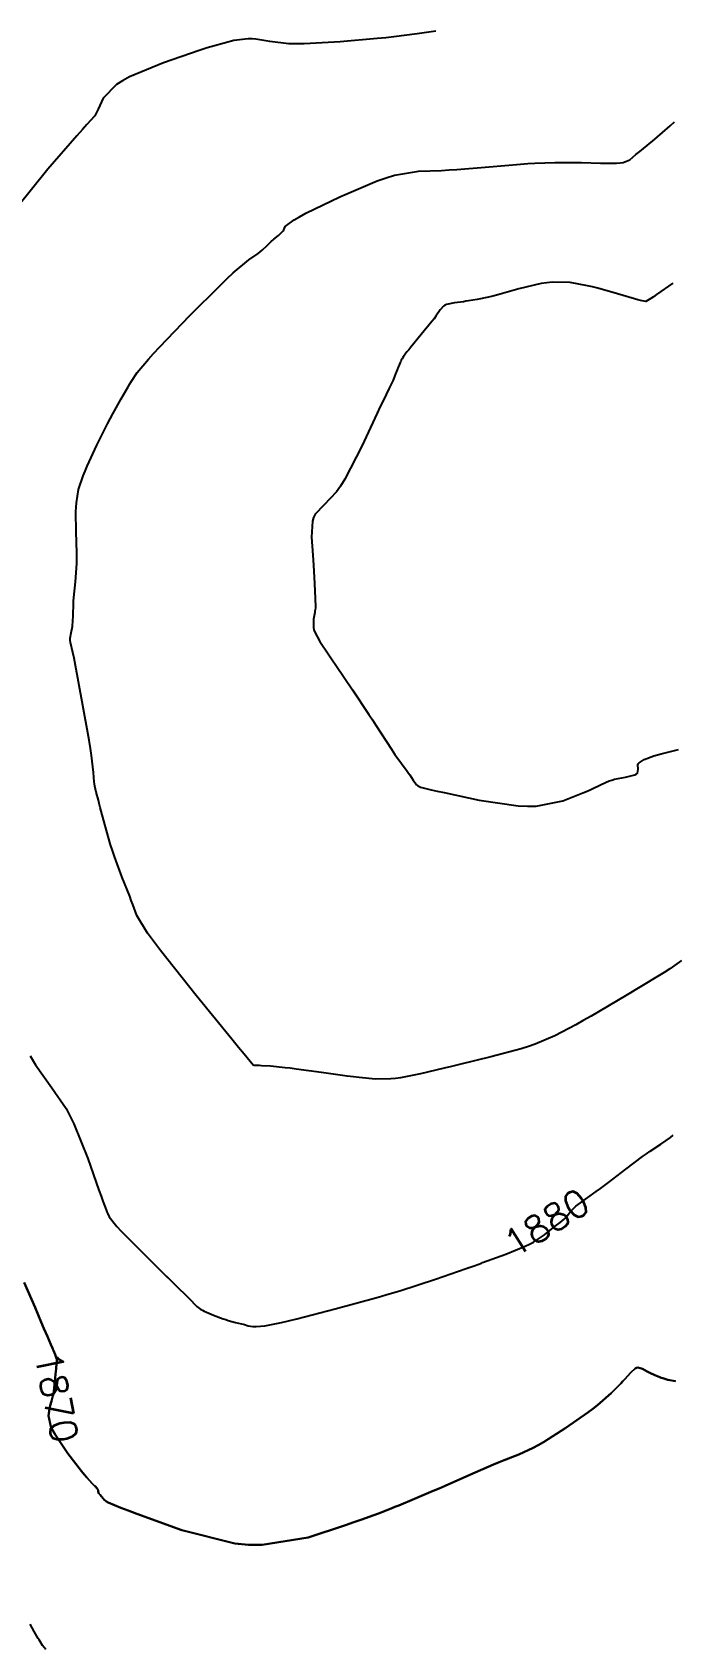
# Model space of a CAD drawing. Header units: metres. Extents: x 837477 to 838477, y 1189014 to 1191014.
# Drawn here: x 838048.8 to 838139.6, y 1189217.9 to 1189446.9 of the extents above; entities that cross this region are included whole.
import ezdxf

# ---------------------------------------------------------------- set-up
doc = ezdxf.new("R2010")
doc.units = ezdxf.units.M
doc.header["$LTSCALE"] = 0.3
doc.layers.add('COTAS 10', color=1, linetype='Continuous')
doc.styles.get("Standard").update_dxf_attribs({"font": 'simplex.shx'})

msp = doc.modelspace()

# ---------------------------------------------------------------- linework, layer by layer
at = {"layer": 'COTAS 10'}
for points, elevation in [([(838106.06, 1189447.066), (838103.418, 1189446.726), (838100.113, 1189446.277), (838098.975, 1189446.151), (838097.741, 1189446.025), (838092.482, 1189445.561), (838087.366, 1189445.287), (838086.223, 1189445.28), (838085.198, 1189445.302), (838082.482, 1189445.63), (838080.519, 1189445.967), (838079.968, 1189445.995), (838079.415, 1189445.994), (838077.391, 1189445.757), (838074.615, 1189445.017), (838073.587, 1189444.7), (838072.447, 1189444.334), (838067.391, 1189442.609), (838062.557, 1189440.59), (838061.557, 1189440.04), (838060.702, 1189439.493), (838058.835, 1189437.55), (838058.1, 1189436.003), (838057.959, 1189435.706), (838057.845, 1189435.466), (838057.661, 1189435.076), (838057.644, 1189435.055), (838057.636, 1189435.048), (838057.627, 1189435.04), (838057.579, 1189435.01), (838056.53, 1189433.836), (838055.889, 1189433.107), (838055.096, 1189432.203), (838050.967, 1189427.484), (838046.509, 1189421.941)], 1880), ([(838140.94, 1189315.166), (838139.271, 1189313.99), (838138.48, 1189313.484), (838137.545, 1189312.9), (838132.979, 1189310.137), (838128.1, 1189307.275), (838126.968, 1189306.628), (838125.931, 1189306.044), (838122.979, 1189304.459), (838120.163, 1189303.288), (838119.213, 1189302.965), (838118.189, 1189302.642), (838113.875, 1189301.48), (838109.423, 1189300.406), (838108.312, 1189300.139), (838107.255, 1189299.885), (838103.875, 1189299.076), (838101.054, 1189298.52), (838100.349, 1189298.426), (838099.676, 1189298.357), (838097.52, 1189298.322), (838095.158, 1189298.546), (838094.356, 1189298.641), (838093.489, 1189298.749), (838089.822, 1189299.256), (838086.227, 1189299.757), (838085.405, 1189299.862), (838084.659, 1189299.951), (838082.591, 1189300.149), (838081.3, 1189300.227), (838081.044, 1189300.241), (838080.831, 1189300.251), (838080.427, 1189300.261), (838080.311, 1189300.261), (838080.279, 1189300.265), (838080.248, 1189300.272), (838080.138, 1189300.312), (838078.832, 1189301.858), (838078.046, 1189302.815), (838077.077, 1189304), (838072.048, 1189310.189), (838066.962, 1189316.605), (838065.958, 1189317.933), (838065.129, 1189319.067), (838063.592, 1189321.544), (838063.038, 1189323.109), (838062.829, 1189323.668), (838062.594, 1189324.281), (838061.544, 1189326.95), (838060.427, 1189329.941), (838060.15, 1189330.758), (838059.887, 1189331.57), (838059.056, 1189334.461), (838058.416, 1189336.905), (838058.275, 1189337.435), (838058.149, 1189337.901), (838057.822, 1189339.056), (838057.627, 1189339.933), (838057.584, 1189340.225), (838057.546, 1189340.538), (838057.448, 1189341.845), (838057.163, 1189344.26), (838057.008, 1189345.272), (838056.819, 1189346.433), (838055.861, 1189351.866), (838054.89, 1189357.056), (838054.694, 1189358.063), (838054.529, 1189358.885), (838054.196, 1189360.301), (838054.133, 1189360.633), (838054.139, 1189360.771), (838054.154, 1189360.929), (838054.293, 1189361.667), (838054.456, 1189362.595), (838054.487, 1189362.872), (838054.512, 1189363.159), (838054.551, 1189364.268), (838054.604, 1189365.691), (838054.637, 1189366.175), (838054.679, 1189366.698), (838054.897, 1189368.911), (838055.08, 1189371.505), (838055.099, 1189372.267), (838055.104, 1189373.049), (838055.012, 1189376.031), (838054.952, 1189378.845), (838054.979, 1189379.519), (838055.024, 1189380.149), (838055.344, 1189382.046), (838056.013, 1189383.981), (838056.278, 1189384.634), (838056.579, 1189385.338), (838057.954, 1189388.306), (838059.453, 1189391.324), (838059.831, 1189392.059), (838060.193, 1189392.752), (838061.369, 1189394.891), (838062.374, 1189396.594), (838062.629, 1189397.011), (838062.873, 1189397.405), (838063.669, 1189398.631), (838065.252, 1189400.514), (838065.992, 1189401.322), (838066.863, 1189402.254), (838071.099, 1189406.656), (838075.484, 1189411.046), (838076.449, 1189411.971), (838077.306, 1189412.769), (838079.503, 1189414.603), (838080.815, 1189415.536), (838081.115, 1189415.767), (838081.387, 1189415.985), (838082.14, 1189416.673), (838082.729, 1189417.261), (838082.898, 1189417.417), (838083.069, 1189417.571), (838083.709, 1189418.098), (838084.259, 1189418.602), (838084.374, 1189418.741), (838084.473, 1189418.879), (838084.694, 1189419.373), (838085.948, 1189420.317), (838086.699, 1189420.738), (838087.624, 1189421.228), (838092.42, 1189423.578), (838097.75, 1189425.839), (838099.011, 1189426.273), (838100.179, 1189426.625), (838103.623, 1189427.202), (838106.883, 1189427.321), (838107.935, 1189427.384), (838109.052, 1189427.46), (838113.623, 1189427.843), (838118.094, 1189428.221), (838119.147, 1189428.295), (838120.12, 1189428.355), (838122.964, 1189428.459), (838125.368, 1189428.449), (838126.062, 1189428.437), (838126.77, 1189428.421), (838129.428, 1189428.332), (838131.737, 1189428.338), (838132.223, 1189428.381), (838132.644, 1189428.443), (838133.613, 1189428.82), (838134.482, 1189429.571), (838134.84, 1189429.87), (838135.249, 1189430.207), (838137.149, 1189431.751), (838139.34, 1189433.655), (838139.932, 1189434.219)], 1890), ([(838139.734, 1189411.293), (838137.411, 1189409.694), (838136.951, 1189409.385), (838136.571, 1189409.134), (838135.86, 1189408.713), (838135.131, 1189408.857), (838134.739, 1189408.963), (838134.264, 1189409.097), (838131.863, 1189409.821), (838129.046, 1189410.616), (838128.31, 1189410.795), (838127.592, 1189410.956), (838125.156, 1189411.388), (838122.625, 1189411.446), (838121.848, 1189411.371), (838121.038, 1189411.256), (838117.834, 1189410.51), (838114.847, 1189409.663), (838114.173, 1189409.484), (838113.565, 1189409.33), (838111.924, 1189408.974), (838110.695, 1189408.784), (838110.348, 1189408.735), (838109.998, 1189408.686), (838108.71, 1189408.52), (838107.6, 1189408.272), (838107.364, 1189408.171), (838107.157, 1189408.057), (838106.665, 1189407.53), (838106.076, 1189406.614), (838105.809, 1189406.256), (838105.496, 1189405.851), (838103.992, 1189404.011), (838102.511, 1189402.235), (838102.214, 1189401.872), (838101.965, 1189401.564), (838101.475, 1189400.915), (838101.323, 1189400.656), (838101.287, 1189400.594), (838101.254, 1189400.536), (838101.159, 1189400.361), (838101.073, 1189400.186), (838101.047, 1189400.127), (838101.018, 1189400.065), (838100.906, 1189399.805), (838100.806, 1189399.569), (838100.785, 1189399.522), (838100.768, 1189399.482), (838100.733, 1189399.405), (838100.667, 1189399.241), (838100.63, 1189399.147), (838100.586, 1189399.032), (838100.358, 1189398.442), (838100.045, 1189397.687), (838099.948, 1189397.469), (838099.845, 1189397.246), (838099.433, 1189396.41), (838098.565, 1189394.622), (838098.175, 1189393.8), (838097.72, 1189392.836), (838095.535, 1189388.174), (838093.123, 1189383.49), (838092.525, 1189382.513), (838091.957, 1189381.674), (838090.158, 1189379.797), (838088.915, 1189378.511), (838088.698, 1189378.045), (838088.536, 1189377.53), (838088.41, 1189375.272), (838088.619, 1189372.695), (838088.668, 1189371.979), (838088.714, 1189371.263), (838088.849, 1189368.667), (838088.937, 1189366.556), (838088.954, 1189366.146), (838088.967, 1189365.81), (838088.985, 1189365.226), (838088.936, 1189364.926), (838088.906, 1189364.769), (838088.87, 1189364.581), (838088.683, 1189363.637), (838088.681, 1189362.445), (838088.761, 1189362.101), (838088.877, 1189361.751), (838089.586, 1189360.434), (838090.868, 1189358.562), (838091.344, 1189357.862), (838091.873, 1189357.082), (838094.223, 1189353.608), (838096.569, 1189350.106), (838097.095, 1189349.308), (838097.568, 1189348.584), (838099.749, 1189345.148), (838100.003, 1189344.769), (838100.258, 1189344.399), (838101.182, 1189343.137), (838101.999, 1189342.044), (838102.187, 1189341.78), (838102.358, 1189341.533), (838102.839, 1189340.781), (838103.225, 1189340.234), (838103.337, 1189340.117), (838103.451, 1189340.015), (838103.878, 1189339.77), (838105.425, 1189339.395), (838106.245, 1189339.211), (838107.234, 1189338.992), (838112.22, 1189337.91), (838117.752, 1189337.102), (838119.085, 1189337.055), (838120.333, 1189337.085), (838124.121, 1189337.833), (838126.915, 1189338.949), (838127.535, 1189339.211), (838128.089, 1189339.453), (838129.537, 1189340.158), (838130.685, 1189340.665), (838131.05, 1189340.783), (838131.436, 1189340.891), (838133, 1189341.197), (838134.306, 1189341.517), (838134.529, 1189341.633), (838134.692, 1189341.762), (838134.778, 1189342.325), (838134.728, 1189342.927), (838134.804, 1189343.079), (838134.92, 1189343.226), (838135.664, 1189343.706), (838137.019, 1189344.194), (838137.519, 1189344.345), (838138.074, 1189344.504), (838140.53, 1189345.137)], 1900), ([(838048.47, 1189301.634), (838049.215, 1189300.367), (838051.539, 1189297.07), (838053.56, 1189294.141), (838054.114, 1189293.105), (838054.665, 1189291.972), (838056.636, 1189287.07), (838058.225, 1189282.58), (838058.536, 1189281.707), (838058.791, 1189280.995), (838059.244, 1189279.759), (838059.364, 1189279.492), (838059.409, 1189279.39), (838059.458, 1189279.276), (838059.678, 1189278.765), (838060.78, 1189277.409), (838061.386, 1189276.763), (838062.122, 1189276), (838065.865, 1189272.265), (838069.619, 1189268.574), (838070.363, 1189267.838), (838070.977, 1189267.226), (838072.127, 1189266.049), (838072.676, 1189265.638), (838072.913, 1189265.509), (838073.185, 1189265.373), (838074.473, 1189264.827), (838075.887, 1189264.31), (838076.239, 1189264.192), (838076.573, 1189264.085), (838077.638, 1189263.792), (838078.492, 1189263.582), (838078.694, 1189263.527), (838078.88, 1189263.473), (838079.427, 1189263.294), (838080.059, 1189263.192), (838080.299, 1189263.189), (838080.567, 1189263.195), (838081.768, 1189263.307), (838084.144, 1189263.783), (838085.153, 1189264.019), (838086.313, 1189264.301), (838091.768, 1189265.697), (838097.872, 1189267.374), (838099.441, 1189267.834), (838100.957, 1189268.291), (838105.995, 1189269.924), (838110.385, 1189271.453), (838111.493, 1189271.845), (838112.554, 1189272.224), (838112.713, 1189272.282), (838115.995, 1189273.477), (838118.743, 1189274.604), (838119.367, 1189274.904), (838119.931, 1189275.197), (838121.473, 1189276.212), (838122.516, 1189277.08), (838122.767, 1189277.282), (838123, 1189277.466), (838123.703, 1189277.989), (838124.267, 1189278.446), (838124.413, 1189278.588), (838124.554, 1189278.737), (838125.027, 1189279.331), (838125.697, 1189280.056), (838125.962, 1189280.288), (838126.262, 1189280.534), (838127.632, 1189281.532), (838128.813, 1189282.369)], 1880), ([(838112.713, 1189272.282), (838115.995, 1189273.477), (838118.743, 1189274.604), (838119.367, 1189274.904), (838119.931, 1189275.197), (838121.473, 1189276.212), (838122.516, 1189277.08), (838122.767, 1189277.282), (838123, 1189277.466), (838123.703, 1189277.989), (838124.267, 1189278.446), (838124.413, 1189278.588), (838124.554, 1189278.737), (838125.027, 1189279.331), (838125.697, 1189280.056), (838125.962, 1189280.288), (838126.262, 1189280.534), (838127.632, 1189281.532), (838128.813, 1189282.369), (838129.43, 1189282.807), (838129.999, 1189283.226), (838130.6, 1189283.675), (838133.027, 1189285.534), (838135.393, 1189287.324), (838135.954, 1189287.728), (838136.475, 1189288.092), (838138.019, 1189289.077), (838139.365, 1189290.024), (838139.761, 1189290.364)], 1880), ([(838066.553, 1189271.589), (838069.619, 1189268.574), (838070.363, 1189267.838), (838070.977, 1189267.226), (838072.127, 1189266.049), (838072.676, 1189265.638), (838072.913, 1189265.509), (838073.185, 1189265.373), (838074.473, 1189264.827), (838075.887, 1189264.31), (838076.239, 1189264.192), (838076.573, 1189264.085), (838077.638, 1189263.792), (838078.492, 1189263.582), (838078.694, 1189263.527), (838078.88, 1189263.473), (838079.427, 1189263.294), (838080.059, 1189263.192), (838080.299, 1189263.189), (838080.567, 1189263.195), (838081.768, 1189263.307), (838084.144, 1189263.783), (838085.153, 1189264.019), (838086.313, 1189264.301), (838091.768, 1189265.697), (838097.872, 1189267.374), (838099.441, 1189267.834), (838100.957, 1189268.291), (838105.995, 1189269.924), (838110.385, 1189271.453), (838110.768, 1189271.589)], 1880), ([(838047.591, 1189269.478), (838049.152, 1189265.89), (838050.042, 1189263.811), (838049.152, 1189265.89), (838047.591, 1189269.478)], 1870), ([(838140.11, 1189255.474), (838139.029, 1189255.623), (838138.277, 1189255.873), (838138.071, 1189255.947), (838137.867, 1189256.022), (838137.139, 1189256.309), (838136.432, 1189256.628), (838136.241, 1189256.724), (838136.052, 1189256.823), (838135.387, 1189257.207), (838134.736, 1189257.375), (838134.557, 1189257.338), (838134.377, 1189257.265), (838133.73, 1189256.698), (838132.912, 1189255.755), (838132.625, 1189255.445), (838132.311, 1189255.113), (838130.958, 1189253.737), (838129.041, 1189252.06), (838128.371, 1189251.538), (838127.641, 1189250.991), (838124.505, 1189248.808), (838121.339, 1189246.804), (838120.59, 1189246.371), (838119.897, 1189245.99), (838117.855, 1189245.051), (838115.765, 1189244.243), (838115.042, 1189243.944), (838114.255, 1189243.613), (838110.892, 1189242.145), (838107.393, 1189240.601), (838106.52, 1189240.221), (838105.689, 1189239.862), (838103.038, 1189238.739), (838100.808, 1189237.822), (838100.243, 1189237.593), (838099.701, 1189237.374), (838097.935, 1189236.674), (838095.418, 1189235.77), (838094.403, 1189235.423), (838093.249, 1189235.034), (838087.935, 1189233.279), (838081.404, 1189232.2), (838079.484, 1189232.238), (838077.515, 1189232.421), (838070, 1189234.297), (838063.63, 1189236.618), (838062.383, 1189237.081), (838061.36, 1189237.467), (838059.531, 1189238.216), (838059.223, 1189238.426), (838059.158, 1189238.473), (838059.103, 1189238.515), (838058.978, 1189238.627), (838058.908, 1189238.712), (838058.887, 1189238.737), (838058.865, 1189238.763), (838058.779, 1189238.865), (838058.665, 1189238.998), (838058.624, 1189239.044), (838058.58, 1189239.094), (838058.391, 1189239.308), (838058.221, 1189239.529), (838058.189, 1189239.584), (838058.164, 1189239.637), (838058.128, 1189239.803), (838058.1, 1189239.964), (838058.081, 1189240.013), (838058.056, 1189240.065), (838057.924, 1189240.267), (838057.719, 1189240.499), (838057.648, 1189240.568), (838057.572, 1189240.641), (838057.246, 1189240.921), (838056.502, 1189241.756), (838056.161, 1189242.178), (838055.762, 1189242.683), (838053.836, 1189245.194), (838055.762, 1189242.683), (838056.161, 1189242.178), (838056.502, 1189241.756), (838057.246, 1189240.921), (838057.572, 1189240.641), (838057.648, 1189240.568), (838057.719, 1189240.499), (838057.924, 1189240.267), (838058.056, 1189240.065), (838058.081, 1189240.013), (838058.1, 1189239.964), (838058.128, 1189239.803), (838058.164, 1189239.637), (838058.189, 1189239.584), (838058.221, 1189239.529), (838058.391, 1189239.308), (838058.58, 1189239.094), (838058.624, 1189239.044), (838058.665, 1189238.998), (838058.779, 1189238.865), (838058.865, 1189238.763), (838058.887, 1189238.737), (838058.908, 1189238.712), (838058.978, 1189238.627), (838059.103, 1189238.515), (838059.158, 1189238.473), (838059.223, 1189238.426), (838059.531, 1189238.216), (838061.36, 1189237.467), (838062.383, 1189237.081), (838063.63, 1189236.618), (838070, 1189234.297), (838077.515, 1189232.421), (838079.484, 1189232.238), (838081.404, 1189232.2), (838087.935, 1189233.279), (838093.249, 1189235.034), (838094.403, 1189235.423), (838095.418, 1189235.77), (838097.935, 1189236.674), (838099.701, 1189237.374), (838100.243, 1189237.593), (838100.808, 1189237.822), (838103.038, 1189238.739), (838105.689, 1189239.862), (838106.52, 1189240.221), (838107.393, 1189240.601), (838110.892, 1189242.145), (838114.255, 1189243.613), (838115.042, 1189243.944), (838115.765, 1189244.243), (838117.855, 1189245.051), (838119.897, 1189245.99), (838120.59, 1189246.371), (838121.339, 1189246.804), (838124.505, 1189248.808), (838127.641, 1189250.991), (838128.371, 1189251.538), (838129.041, 1189252.06), (838130.958, 1189253.737), (838132.311, 1189255.113), (838132.625, 1189255.445), (838132.912, 1189255.755), (838133.73, 1189256.698), (838134.377, 1189257.265), (838134.557, 1189257.338), (838134.736, 1189257.375), (838135.387, 1189257.207), (838136.052, 1189256.823), (838136.241, 1189256.724), (838136.432, 1189256.628), (838137.139, 1189256.309), (838137.867, 1189256.022), (838138.071, 1189255.947), (838138.277, 1189255.873), (838139.029, 1189255.623), (838140.11, 1189255.474)], 1870), ([(838050.666, 1189217.358), (838050.23, 1189217.946), (838049.877, 1189218.509), (838049.754, 1189218.713), (838049.619, 1189218.939), (838049.039, 1189219.93), (838048.453, 1189220.967)], 1860)]:
    msp.add_lwpolyline(points, dxfattribs=dict(at, elevation=elevation))
at = {"layer": 'COTAS 10', "elevation": 1870}
msp.add_lwpolyline([(838053.836, 1189245.194), (838052.008, 1189247.866), (838051.671, 1189248.472), (838051.407, 1189249.021), (838051.064, 1189250.517), (838051.215, 1189251.519), (838051.262, 1189251.756), (838051.311, 1189251.975), (838051.507, 1189252.617), (838051.705, 1189253.373), (838051.756, 1189253.663), (838051.805, 1189253.987), (838051.967, 1189255.452), (838052.101, 1189256.878), (838052.133, 1189257.179), (838052.162, 1189257.44), (838052.248, 1189258.04), (838052.256, 1189258.427), (838052.236, 1189258.552), (838052.207, 1189258.686), (838052.019, 1189259.234), (838051.771, 1189259.821), (838051.703, 1189259.978), (838051.635, 1189260.134), (838051.393, 1189260.679), (838050.904, 1189261.802), (838050.68, 1189262.321), (838050.417, 1189262.932), (838050.042, 1189263.811), (838050.417, 1189262.932), (838050.68, 1189262.321), (838050.904, 1189261.802), (838051.393, 1189260.679), (838051.635, 1189260.134), (838051.703, 1189259.978), (838051.771, 1189259.821), (838052.019, 1189259.234), (838052.207, 1189258.686), (838052.236, 1189258.552), (838052.256, 1189258.427), (838052.248, 1189258.04), (838052.162, 1189257.44), (838052.133, 1189257.179), (838052.101, 1189256.878), (838051.967, 1189255.452), (838051.805, 1189253.987), (838051.756, 1189253.663), (838051.705, 1189253.373), (838051.507, 1189252.617), (838051.311, 1189251.975), (838051.262, 1189251.756), (838051.215, 1189251.519), (838051.064, 1189250.517), (838051.407, 1189249.021), (838051.671, 1189248.472), (838052.008, 1189247.866)], close=True, dxfattribs=at)

# ---------------------------------------------------------------- texts
at = {"layer": 'COTAS 10', "char_height": 3.8, "attachment_point": 7}
for s, insert, rotation in [('1880', (838117.271, 1189272.897, 1880), 32.06593), ('1880', (838117.271, 1189272.897, 1880), 32.06593), ('1870', (838049.046, 1189259.179, 1870), 281.52371), ('1870', (838049.046, 1189259.179, 1870), 281.52371)]:
    msp.add_mtext(s, dxfattribs=dict(at, insert=insert, rotation=rotation))

doc.saveas('drawing.dxf')
